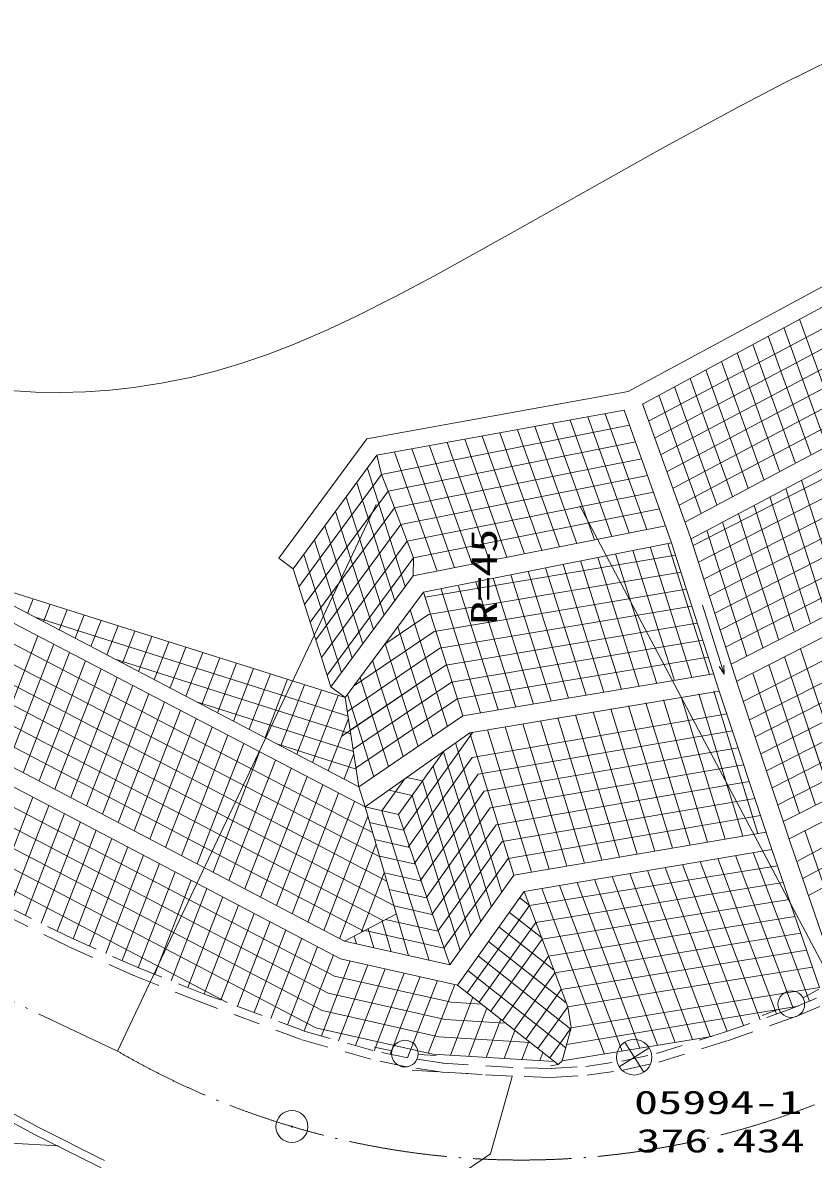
# Model space of a CAD drawing. Units: millimetres, scale not verified. Extents: x 29355 to 669355, y 24271 to 384271.
# Drawn here: x 452152 to 496418, y 267011 to 330670 of the extents above; entities that cross this region are included whole.
import ezdxf
from ezdxf.enums import TextEntityAlignment as Align

# ---------------------------------------------------------------- set-up
doc = ezdxf.new("R2010")
doc.units = ezdxf.units.MM
doc.header["$LTSCALE"] = 1000
doc.linetypes.add('USER1', pattern=[2.5, 1.5, -1])
doc.linetypes.add('USER3', pattern=[7.000001, 5.508197, -0.688525, 0.114754, -0.688525])
doc.layers.add('S-SUV', color=7, linetype='Continuous', lineweight=13)
doc.layers.add('S-SUV-LWCN', color=7, linetype='Continuous', lineweight=13)
doc.styles.add('ＭＳ ゴシック', font='')
doc.styles.get('ＭＳ ゴシック').set_extended_font_data('MS Gothic')

# ---------------------------------------------------------------- blocks, each defined once
blk = doc.blocks.new('BUHIN40')
at = {"color": 7, "linetype": 'Continuous', "lineweight": 13}
blk.add_circle((0, 0), 746, dxfattribs=at)
blk = doc.blocks.new('BUHIN55')
at = {"color": 7, "linetype": 'Continuous', "lineweight": 13}
for radius in [896, 27]:
    blk.add_circle((0, 0), radius, dxfattribs=at)
blk = doc.blocks.new('BUHIN62')
at = {"color": 7, "linetype": 'Continuous', "lineweight": 13}
for p, q in [((0, 995), (0, -995)), ((-995, 0), (995, 0))]:
    blk.add_line(p, q, dxfattribs=at)
blk.add_circle((0, 0), 995, dxfattribs=at)

msp = doc.modelspace()

# ---------------------------------------------------------------- linework, layer by layer
at = {"layer": 'S-SUV'}
for p, q in [((486061, 310021), (524274, 330670)), ((486888, 309331), (524387, 329595)), ((487231, 308364), (522512, 327121)), ((487565, 307422), (522846, 326179)), ((487899, 306479), (523180, 325236)), ((488234, 305537), (523515, 324294)), ((488568, 304594), (523849, 323351)), ((488902, 303652), (524183, 322409)), ((489263, 302723), (524517, 321466)), ((489572, 301755), (524650, 320405)), ((489688, 301395), (517444, 315639)), ((489985, 300465), (518024, 314855)), ((490290, 299511), (518339, 313906)), ((498027, 307452), (495655, 314069)), ((497150, 306978), (494779, 313595)), ((490596, 298557), (518654, 312957)), ((495397, 306031), (493025, 312647)), ((496274, 306504), (493902, 313121)), ((490901, 297603), (518969, 312008)), ((494520, 305557), (492149, 312174)), ((493643, 305083), (491272, 311700)), ((491890, 304136), (489519, 310752)), ((492767, 304609), (490395, 311226)), ((491188, 296640), (519283, 311058)), ((471411, 307355), (486061, 310021)), ((491013, 303662), (488642, 310279)), ((491512, 295695), (519598, 310109)), ((490137, 303188), (487765, 309805)), ((471980, 306442), (485826, 308962)), ((487093, 302287), (484770, 308769)), ((488485, 301544), (485826, 308962)), ((489527, 301897), (486862, 309333)), ((491817, 294741), (519913, 309160)), ((472250, 305364), (486126, 308125)), ((484159, 301703), (481818, 308232)), ((485137, 301897), (482802, 308411)), ((486115, 302092), (483786, 308590)), ((492142, 293784), (520220, 308193)), ((492495, 292660), (523946, 308720)), ((480246, 300924), (477883, 307516)), ((481224, 301119), (478867, 307695)), ((482202, 301314), (479851, 307874)), ((483180, 301508), (480835, 308053)), ((492856, 291620), (524004, 307526)), ((466486, 300682), (471411, 307355)), ((472607, 304430), (486463, 307187)), ((477311, 300340), (474931, 306979)), ((478289, 300535), (475915, 307158)), ((479267, 300730), (476899, 307337)), ((467290, 300088), (471980, 306442)), ((472250, 305364), (471980, 306442)), ((475354, 299951), (472964, 306621)), ((472965, 303496), (486799, 306248)), ((476333, 300146), (473948, 306800)), ((493170, 290671), (524317, 306576)), ((473575, 299090), (471459, 305711)), ((493484, 289721), (524631, 305627)), ((467612, 299080), (472250, 305364)), ((472607, 304430), (472250, 305364)), ((473322, 302562), (487135, 305310)), ((498037, 297933), (495760, 305046)), ((467929, 298090), (472607, 304430)), ((472979, 298286), (470863, 304908)), ((472965, 303496), (472607, 304430)), ((473680, 301628), (487471, 304372)), ((493798, 288772), (524945, 304677)), ((497148, 297477), (494876, 304576)), ((457452, 273072), (471950, 303678)), ((472384, 297483), (470268, 304105)), ((496242, 297078), (493992, 304106)), ((496242, 297078), (493992, 304106)), ((494111, 287822), (525259, 303728)), ((468245, 297101), (472965, 303496)), ((471788, 296680), (469672, 303301)), ((473322, 302562), (472965, 303496)), ((474037, 300694), (487808, 303434)), ((500225, 271727), (483341, 303615)), ((494474, 296138), (492224, 303166)), ((495358, 296608), (493108, 303636)), ((468561, 296111), (473322, 302562)), ((471193, 295876), (469077, 302498)), ((473680, 301628), (473322, 302562)), ((474016, 299685), (488144, 302496)), ((493590, 295668), (491340, 302696)), ((494425, 286873), (525572, 302778)), ((492191, 293572), (489527, 301897)), ((492706, 295197), (490456, 302225)), ((494739, 285923), (525886, 301829)), ((470597, 295073), (468481, 301695)), ((468877, 295121), (473680, 301628)), ((474037, 300694), (473680, 301628)), ((474590, 298779), (488485, 301544)), ((474590, 298779), (488485, 301544)), ((488639, 293825), (486312, 301112)), ((489625, 293990), (487289, 301306)), ((490611, 294155), (488266, 301501)), ((491146, 293230), (488485, 301544)), ((466486, 300682), (467290, 300088)), ((470002, 294270), (467886, 300891)), ((469194, 294132), (474037, 300694)), ((474016, 299685), (474037, 300694)), ((474680, 298495), (488710, 300841)), ((485680, 293330), (483382, 300529)), ((486666, 293495), (484359, 300723)), ((487652, 293660), (485335, 300917)), ((470210, 292871), (447997, 299900)), ((470981, 287877), (447997, 299900)), ((469406, 293466), (467290, 300088)), ((474868, 297526), (489014, 299891)), ((482721, 292836), (480451, 299946)), ((483707, 293001), (481428, 300140)), ((484693, 293166), (482405, 300334)), ((469406, 293466), (474016, 299685)), ((479762, 292341), (477520, 299362)), ((480748, 292506), (478497, 299557)), ((481734, 292671), (479474, 299751)), ((495060, 284964), (524106, 299797)), ((471319, 286743), (447690, 299103)), ((470210, 292871), (474590, 298779)), ((476803, 291847), (474590, 298779)), ((475191, 296579), (489318, 298941)), ((477789, 292011), (475576, 298944)), ((478775, 292176), (476562, 299109)), ((447320, 298143), (471739, 285310)), ((452742, 298399), (452428, 297583)), ((453691, 298098), (453314, 297119)), ((475513, 295633), (489622, 297991)), ((490218, 298049), (491428, 294175)), ((470371, 291830), (452786, 297395)), ((454640, 297798), (454200, 296656)), ((455589, 297498), (455086, 296192)), ((472427, 295861), (474868, 297526)), ((475938, 291257), (473854, 297787)), ((446950, 297184), (472139, 283945)), ((456538, 297197), (455972, 295729)), ((457487, 296897), (456858, 295265)), ((475112, 290694), (473151, 296838)), ((475835, 294686), (489926, 297042)), ((446580, 296224), (472539, 282581)), ((453006, 296322), (450413, 289595)), ((458436, 296597), (457744, 294802)), ((459385, 296296), (458630, 294338)), ((470678, 293503), (475191, 296579)), ((476158, 293740), (490230, 296092)), ((453893, 295859), (451299, 289130)), ((454779, 295395), (452184, 288665)), ((460334, 295996), (459516, 293874)), ((461283, 295696), (460402, 293411)), ((462232, 295395), (461288, 292947)), ((470329, 292098), (475513, 295633)), ((474286, 290130), (472447, 295890)), ((498318, 287751), (495700, 295610)), ((446210, 295264), (472939, 281216)), ((455665, 294931), (453070, 288200)), ((470523, 290842), (457335, 295016)), ((463181, 295095), (462175, 292484)), ((464130, 294795), (463061, 292020)), ((473460, 289567), (471744, 294941)), ((476480, 292793), (490534, 295142)), ((497427, 287296), (494811, 295154)), ((497760, 286297), (494811, 295154)), ((445840, 294304), (472345, 280374)), ((456551, 294468), (453955, 287735)), ((465079, 294494), (463947, 291557)), ((466028, 294194), (464833, 291093)), ((470014, 290717), (475835, 294686)), ((470492, 291043), (475835, 294686)), ((476803, 291847), (490838, 294193)), ((495647, 286387), (493031, 294241)), ((496537, 286842), (493921, 294697)), ((457437, 294004), (454841, 287270)), ((458323, 293541), (455726, 286805)), ((466977, 293894), (465719, 290630)), ((467926, 293593), (466605, 290166)), ((469406, 293466), (470210, 292871)), ((470655, 289988), (476158, 293740)), ((472633, 289004), (471041, 293992)), ((495141, 284715), (492191, 293572)), ((445470, 293344), (471252, 279794)), ((459209, 293077), (456612, 286340)), ((468875, 293293), (467491, 289703)), ((469824, 292993), (468377, 289239)), ((470981, 287877), (470210, 292871)), ((471807, 288440), (470338, 293043)), ((477193, 290898), (491146, 293230)), ((491488, 284937), (489023, 292915)), ((492474, 285105), (490008, 293083)), ((493318, 285249), (490853, 293227)), ((494098, 284367), (491146, 293230)), ((470170, 279221), (445100, 292384)), ((460095, 292614), (457497, 285875)), ((470676, 289854), (461884, 292636)), ((470818, 288932), (476480, 292793)), ((487545, 284265), (485080, 292242)), ((488530, 284433), (486065, 292410)), ((489516, 284601), (487051, 292579)), ((490502, 284769), (488037, 292747)), ((460981, 292150), (458383, 285410)), ((461867, 291687), (459269, 284945)), ((470391, 291700), (469263, 288776)), ((470981, 287877), (476803, 291847)), ((477326, 289520), (491597, 291953)), ((483602, 283592), (481136, 291570)), ((484587, 283760), (482122, 291738)), ((485573, 283928), (483108, 291906)), ((486559, 284096), (484094, 292074)), ((444751, 291489), (469950, 278246)), ((462753, 291223), (460154, 284480)), ((473452, 285453), (477364, 290926)), ((477659, 288577), (491888, 291003)), ((480644, 283088), (478179, 291066)), ((481630, 283256), (479165, 291234)), ((482616, 283424), (480151, 291402)), ((444406, 290520), (469605, 277276)), ((463639, 290760), (461040, 284015)), ((464526, 290296), (461925, 283550)), ((471319, 286743), (477193, 290898)), ((478973, 281961), (476388, 290328)), ((479658, 282920), (477193, 290898)), ((465412, 289833), (462811, 283085)), ((470828, 288865), (466432, 290257)), ((470695, 289728), (470149, 288312)), ((473198, 286319), (475731, 289863)), ((478392, 281147), (475708, 289832)), ((477992, 287634), (492203, 290057)), ((444060, 289550), (469259, 276307)), ((466298, 289369), (463696, 282620)), ((473734, 284493), (477326, 289520)), ((477810, 280334), (475127, 289018)), ((478326, 286691), (492518, 289111)), ((443715, 288581), (468914, 275338)), ((467184, 288906), (464582, 282155)), ((468070, 288442), (465467, 281690)), ((473666, 288403), (474545, 288205)), ((474067, 283550), (477659, 288577)), ((468956, 287979), (466353, 281225)), ((470981, 287877), (471319, 286743)), ((472259, 286531), (473525, 288303)), ((477229, 279520), (474545, 288205)), ((478659, 285749), (492833, 288165)), ((443370, 287612), (468568, 274368)), ((452723, 287300), (450519, 281581)), ((469842, 287515), (467238, 280760)), ((472653, 287686), (473964, 287391)), ((476647, 278707), (473964, 287391)), ((474400, 282607), (477992, 287634)), ((478992, 284806), (493148, 287219)), ((443125, 286554), (463600, 275793)), ((453608, 286834), (451404, 281115)), ((470728, 287052), (468124, 280296)), ((473762, 278412), (471319, 286743)), ((471319, 286743), (473198, 286319)), ((474909, 278153), (472259, 286531)), ((474733, 281664), (478326, 286691)), ((454494, 286369), (452299, 280676)), ((455379, 285904), (453193, 280233)), ((471472, 286220), (469009, 279831)), ((471573, 285876), (473452, 285453)), ((476066, 277893), (473198, 286319)), ((479325, 283863), (493463, 286273)), ((495500, 283681), (499967, 286108)), ((456264, 285438), (454088, 279791)), ((475066, 280721), (478659, 285749)), ((479658, 282920), (493778, 285327)), ((498730, 277336), (495950, 285419)), ((457150, 284973), (454983, 279353)), ((471932, 284651), (469895, 279366)), ((471854, 284916), (473734, 284493)), ((475400, 279779), (478992, 284806)), ((497799, 276986), (495141, 284715)), ((495825, 282735), (500292, 285163)), ((458035, 284508), (455893, 278950)), ((458921, 284042), (456802, 278546)), ((472127, 283987), (474067, 283550)), ((480233, 282004), (494098, 284367)), ((492062, 284020), (495294, 275480)), ((493048, 284188), (496199, 275861)), ((496758, 276629), (494098, 284367)), ((496150, 281789), (500617, 284217)), ((459806, 283577), (457711, 278143)), ((475733, 278836), (479325, 283863)), ((480530, 281217), (494412, 283454)), ((488119, 283348), (491591, 274173)), ((489105, 283516), (492517, 274500)), ((490090, 283684), (493443, 274826)), ((491076, 283852), (494368, 275153)), ((460691, 283112), (458621, 277740)), ((461577, 282646), (459545, 277374)), ((472398, 283062), (471110, 279719)), ((472399, 283058), (474400, 282607)), ((476066, 277893), (479658, 282920)), ((484176, 282676), (487688, 273395)), ((485161, 282844), (488676, 273558)), ((486147, 283012), (489664, 273721)), ((487133, 283180), (490651, 273883)), ((462462, 282181), (460467, 277006)), ((472672, 282129), (474733, 281664)), ((480886, 280277), (494737, 282509)), ((481218, 282172), (484725, 272907)), ((482204, 282340), (485712, 273069)), ((483190, 282508), (486700, 273232)), ((463348, 281716), (461390, 276638)), ((476494, 276772), (480233, 282004)), ((480528, 281222), (479982, 281653)), ((480233, 282004), (482672, 275557)), ((481242, 279336), (495062, 281563)), ((464233, 281250), (462313, 276269)), ((465118, 280785), (463245, 275925)), ((473073, 280760), (470170, 279221)), ((472944, 281200), (475066, 280721)), ((477043, 276338), (480530, 281217)), ((481215, 279409), (479401, 280840)), ((466004, 280320), (464177, 275580)), ((472786, 278632), (472285, 280342)), ((472468, 280439), (475400, 279779)), ((477701, 275819), (480886, 280277)), ((481598, 278395), (495387, 280617)), ((466889, 279854), (465108, 275234)), ((470835, 279071), (470708, 279506)), ((471319, 279830), (475733, 278836)), ((471811, 278852), (471496, 279924)), ((481901, 277595), (478819, 280026)), ((481954, 277455), (495712, 279672)), ((467774, 279389), (466040, 274889)), ((468660, 278924), (466971, 274543)), ((468660, 278924), (466971, 274543)), ((470170, 279221), (476066, 277893)), ((482587, 275781), (478238, 279212)), ((478358, 275301), (481242, 279336)), ((469545, 278459), (467903, 274199)), ((469950, 278246), (476494, 276772)), ((469950, 278246), (476494, 276772)), ((482848, 274303), (477657, 278399)), ((479016, 274782), (481598, 278395)), ((482310, 276514), (496037, 278726)), ((470495, 278123), (468875, 273921)), ((471470, 277903), (469830, 273648)), ((472446, 277683), (470785, 273375)), ((482562, 273257), (477075, 277585)), ((487439, 276342), (496362, 277780)), ((469605, 277276), (476148, 275802)), ((473508, 277444), (471827, 273082)), ((474397, 277244), (472721, 272896)), ((475372, 277024), (473703, 272693)), ((479673, 274263), (481954, 277455)), ((469259, 276307), (475803, 274833)), ((476348, 276804), (474862, 272950)), ((482138, 272319), (476494, 276772)), ((480331, 273744), (482310, 276514)), ((482672, 275557), (487435, 276342)), ((487630, 275158), (496758, 276629)), ((495848, 276053), (496727, 276532)), ((477363, 276086), (476110, 272835)), ((477851, 275701), (476148, 275802)), ((468914, 275338), (475457, 273864)), ((478146, 275468), (477108, 272775)), ((481000, 273217), (482672, 275557)), ((482613, 273444), (495578, 275580)), ((482867, 274373), (482672, 275557)), ((482867, 274373), (487630, 275158)), ((494491, 275422), (493560, 275058)), ((479208, 274630), (475803, 274833)), ((478929, 274850), (478107, 272716)), ((481666, 272691), (482867, 274373)), ((482360, 272517), (482867, 274373)), ((468568, 274368), (475112, 272894)), ((480565, 273559), (475457, 273864)), ((479712, 274232), (479105, 272656)), ((482360, 272517), (490714, 273894)), ((472820, 273087), (471842, 273298)), ((480495, 273615), (480103, 272597)), ((474302, 272881), (475299, 272816)), ((481923, 272489), (475112, 272894)), ((481278, 272997), (481101, 272538)), ((482138, 272319), (482360, 272517)), ((481700, 272254), (482138, 272319)), ((447556, 271229), (452853, 268383)), ((447779, 271621), (453060, 268782)), ((478346, 267317), (479563, 271656)), ((453060, 268782), (456733, 266945)), ((452853, 268383), (456540, 266539)), ((476064, 265768), (478346, 267317))]:
    msp.add_line(p, q, dxfattribs=at)
at = {"layer": 'S-SUV', "linetype": 'USER3'}
msp.add_line((408752, 296143), (457452, 273072), dxfattribs=at)
at = {"layer": 'S-SUV', "linetype": 'USER1'}
for p, q in [((454892, 279393), (451283, 281179)), ((454680, 278940), (451055, 280733)), ((458361, 277308), (454680, 278940)), ((458555, 277769), (454892, 279393)), ((462272, 276286), (458555, 277769)), ((462086, 275822), (458361, 277308)), ((467894, 274201), (462272, 276286)), ((467738, 273726), (462086, 275822)), ((495215, 275452), (496812, 276116)), ((495407, 274990), (497004, 275654)), ((491454, 274124), (495215, 275452)), ((491612, 273650), (495407, 274990)), ((471764, 273095), (467894, 274201)), ((487638, 272935), (491454, 274124)), ((471644, 272609), (467738, 273726)), ((487768, 272451), (491612, 273650)), ((473633, 272196), (471644, 272609)), ((473721, 272689), (471764, 273095)), ((475719, 272389), (473721, 272689)), ((483681, 272212), (485691, 272499)), ((485691, 272499), (487638, 272935)), ((475645, 271894), (473633, 272196)), ((477878, 271761), (473962, 271994)), ((479568, 271661), (475645, 271894)), ((479590, 272160), (475674, 272393)), ((481745, 272092), (479590, 272160)), ((481698, 272091), (483721, 272216)), ((483751, 271717), (485781, 272007)), ((485781, 272007), (487768, 272451)), ((481729, 271592), (479568, 271661)), ((481729, 271592), (483751, 271717))]:
    msp.add_line(p, q, dxfattribs=at)
at = {"layer": 'S-SUV'}
for points in [[(451428, 310066), (452861, 309980), (454263, 309955), (455671, 309991), (457032, 310085), (458382, 310239), (460013, 310504), (461621, 310826), (463000, 311174), (464366, 311582), (465859, 312094), (467349, 312668), (469056, 313397), (470758, 314190), (472991, 315312), (475208, 316493), (479679, 318976), (484142, 321498), (488112, 323724), (492092, 325886), (494779, 327283), (497488, 328624)], [(491416, 294695), (491428, 294175), (491143, 294610)]]:
    msp.add_lwpolyline(points, dxfattribs=at)
at = {"layer": 'S-SUV', "linetype": 'USER3'}
msp.add_arc((480082, 311968), 45000, 239.80774, 296.59038, dxfattribs=at)
at = {"layer": 'S-SUV-LWCN'}
msp.add_lwpolyline([(451464, 267912), (454145, 267769)], dxfattribs=at)

# ---------------------------------------------------------------- block references
at = {"layer": 'S-SUV', "rotation": 212.41667}
for name, p in [('BUHIN40', (495189, 275695)), ('BUHIN40', (473553, 272929)), ('BUHIN62', (486391, 272725)), ('BUHIN55', (467226, 268843))]:
    msp.add_blockref(name, p, dxfattribs=at)

# ---------------------------------------------------------------- texts
at = {"layer": 'S-SUV', "style": 'ＭＳ ゴシック', "width": 1.35}
msp.add_text('R=45', height=1466, rotation=90, dxfattribs=at).set_placement((479155, 296947), align=Align.BOTTOM_LEFT)
at = {"layer": 'S-SUV', "style": 'ＭＳ ゴシック', "width": 1.5}
for s, p in [('05994-1', (486383, 269145)), ('376.434', (486507, 266999))]:
    msp.add_text(s, height=1320, dxfattribs=at).set_placement(p, align=Align.BOTTOM_LEFT)

doc.saveas('drawing.dxf')
